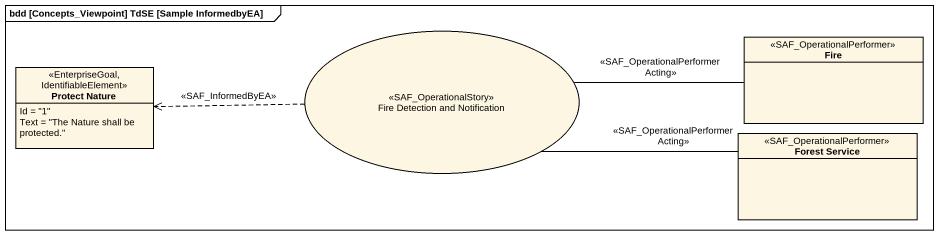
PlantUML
@startuml
mainframe bdd [Concepts_Viewpoint] TdSE [Sample InformedbyEA]
allowmixing
hide circle
hide empty members
usecase "Fire Detection and Notification" as Fire_Detection_and <<SAF_OperationalStory>>
class Fire <<SAF_OperationalPerformer>>
class "Protect Nature" as Protect_Nature <<EnterpriseGoal, IdentifiableElement>> {
  Id = "1"
  Text = "The Nature shall be protected."
}
class "Forest Service" as Forest_Service <<SAF_OperationalPerformer>>
Fire_Detection_and .left.> Protect_Nature : <<SAF_InformedByEA>>
Fire -left- Fire_Detection_and : <<SAF_OperationalPerformerActing>>
Forest_Service -left- Fire_Detection_and : <<SAF_OperationalPerformerActing>>
@enduml
